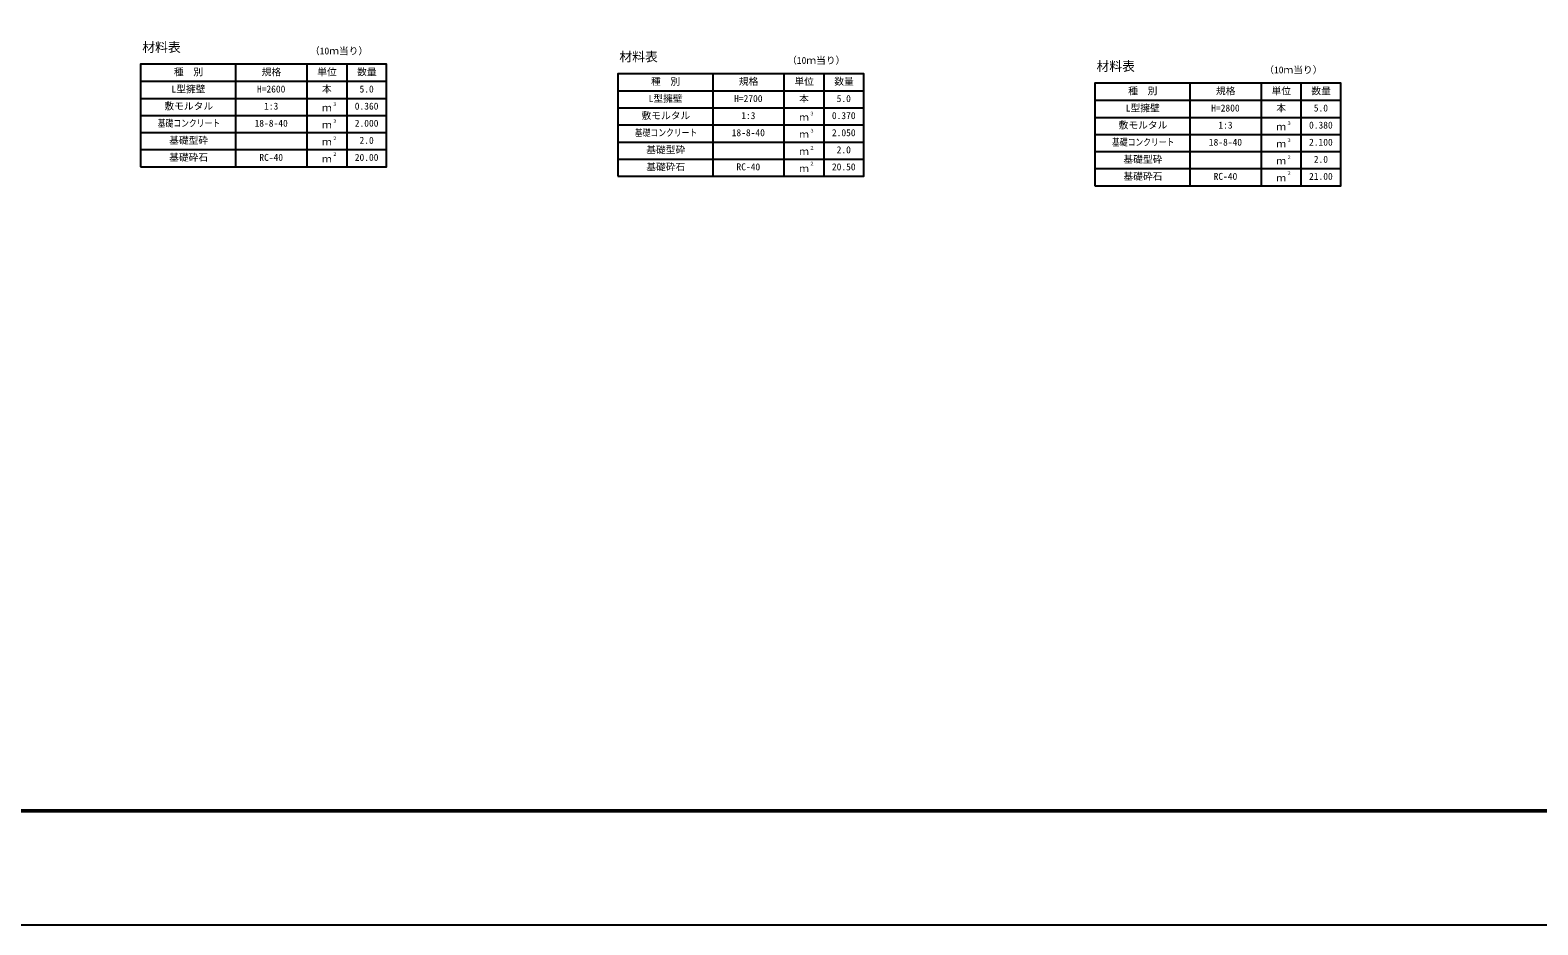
# Model space of a CAD drawing. Units: millimetres, scale not verified. Extents: x -50400 to 50400, y -17820 to 17820.
# Drawn here: x 15278 to 31157, y -17820 to -8395 of the extents above; entities that cross this region are included whole.
import ezdxf
from ezdxf.enums import TextEntityAlignment as Align

# ---------------------------------------------------------------- set-up
doc = ezdxf.new("R2010")
doc.units = ezdxf.units.MM
doc.header["$LTSCALE"] = 60
for name, color, linetype, lineweight in [('0-2_Defpoints', 5, 'Continuous', 25), ('0-4_HYO', 3, 'Continuous', 25), ('0-5_HYO2', 4, 'Continuous', 25), ('0-8_TXT', 7, 'Continuous', 25), ('0-9_WAKU', 3, 'Continuous', 25)]:
    doc.layers.add(name, color=color, linetype=linetype, lineweight=lineweight)
doc.styles.add('ＭＳ ゴシック', font='')
doc.styles.get('ＭＳ ゴシック').set_extended_font_data('MS Gothic')

msp = doc.modelspace()

# ---------------------------------------------------------------- linework, layer by layer
at = {"layer": '0-2_Defpoints'}
msp.add_lwpolyline([(0, -17820), (50400, -17820), (50400, 17820), (0, 17820)], close=True, dxfattribs=at)
at = {"layer": '0-4_HYO'}
for p, q in [((17442, -8753.77), (17442, -9833.77)), ((18192, -8753.77), (18192, -9833.77)), ((18612, -8753.77), (18612, -9833.77)), ((22467, -8853.77), (22467, -9933.77)), ((23217, -8853.77), (23217, -9933.77)), ((23637, -8853.77), (23637, -9933.77)), ((16442, -8933.77), (19032, -8933.77)), ((21467, -9033.77), (24057, -9033.77)), ((27492, -8953.77), (27492, -10033.77)), ((28242, -8953.77), (28242, -10033.77)), ((28662, -8953.77), (28662, -10033.77)), ((26492, -9133.77), (29082, -9133.77))]:
    msp.add_line(p, q, dxfattribs=at)
for points in [[(16442, -9833.77), (19032, -9833.77), (19032, -8753.77), (16442, -8753.77)], [(21467, -9933.77), (24057, -9933.77), (24057, -8853.77), (21467, -8853.77)], [(26492, -10033.77), (29082, -10033.77), (29082, -8953.77), (26492, -8953.77)]]:
    msp.add_lwpolyline(points, close=True, dxfattribs=at)
at = {"layer": '0-5_HYO2'}
for p, q in [((16442, -9113.77), (19032, -9113.77)), ((16442, -9293.77), (19032, -9293.77)), ((21467, -9213.77), (24057, -9213.77)), ((26492, -9313.77), (29082, -9313.77)), ((16442, -9473.77), (19032, -9473.77)), ((21467, -9393.77), (24057, -9393.77)), ((26492, -9493.77), (29082, -9493.77)), ((16442, -9653.77), (19032, -9653.77)), ((21467, -9573.77), (24057, -9573.77)), ((26492, -9673.77), (29082, -9673.77)), ((21467, -9753.77), (24057, -9753.77)), ((26492, -9853.77), (29082, -9853.77))]:
    msp.add_line(p, q, dxfattribs=at)
at = {"layer": '0-9_WAKU', "lineweight": 50}
msp.add_lwpolyline([(1200, -16620), (49200, -16620), (49200, 16620), (1200, 16620)], close=True, dxfattribs=at)

# ---------------------------------------------------------------- texts
at = {"layer": '0-8_TXT', "style": 'ＭＳ ゴシック'}
for s, height, p in [('材料表', 98.97, (16458.67, -8653.77)), ('（10ｍ当り）', 73.31, (18225.33, -8672.11)), ('材料表', 98.97, (21483.67, -8753.77)), ('（10ｍ当り）', 73.31, (23250.33, -8772.11)), ('材料表', 98.97, (26508.67, -8853.77)), ('種\u3000別', 73.31, (16792, -8893.77)), ('規格', 73.31, (17717, -8893.77)), ('単位', 73.31, (18302, -8893.77)), ('数量', 73.31, (18722, -8893.77)), ('種\u3000別', 73.31, (21817, -8993.77)), ('規格', 73.31, (22742, -8993.77)), ('単位', 73.31, (23327, -8993.77)), ('数量', 73.31, (23747, -8993.77)), ('（10ｍ当り）', 73.31, (28275.33, -8872.11)), ('L型擁壁', 73.31, (16767, -9073.77)), ('H=2600', 73.31, (17667, -9073.77)), ('本', 73.31, (18352, -9073.77)), ('5.0', 73.31, (18747, -9073.77)), ('種\u3000別', 73.31, (26842, -9093.77)), ('規格', 73.31, (27767, -9093.77)), ('単位', 73.31, (28352, -9093.77)), ('数量', 73.31, (28772, -9093.77)), ('敷モルタル', 73.31, (16692, -9253.77)), ('1:3', 73.31, (17742, -9253.77)), ('ｍ', 73.31, (18352, -9270.44)), ('３', 36.66, (18461.24, -9203.16)), ('0.360', 73.31, (18697, -9253.77)), ('L型擁壁', 73.31, (21792, -9173.77)), ('H=2700', 73.31, (22692, -9173.77)), ('本', 73.31, (23377, -9173.77)), ('5.0', 73.31, (23772, -9173.77)), ('L型擁壁', 73.31, (26817, -9273.77)), ('H=2800', 73.31, (27717, -9273.77)), ('本', 73.31, (28402, -9273.77)), ('5.0', 73.31, (28797, -9273.77)), ('18-8-40', 73.31, (17642, -9433.77)), ('３', 36.66, (18461.24, -9383.16)), ('2.000', 73.31, (18697, -9433.77)), ('敷モルタル', 73.31, (21717, -9353.77)), ('1:3', 73.31, (22767, -9353.77)), ('ｍ', 73.31, (23377, -9370.44)), ('３', 36.66, (23486.24, -9303.16)), ('0.370', 73.31, (23722, -9353.77)), ('敷モルタル', 73.31, (26742, -9453.77)), ('1:3', 73.31, (27792, -9453.77)), ('３', 36.66, (28511.24, -9403.16)), ('0.380', 73.31, (28747, -9453.77)), ('基礎型砕', 73.31, (16742, -9613.77)), ('ｍ', 73.31, (18352, -9450.44)), ('２', 36.66, (18461.24, -9563.16)), ('2.0', 73.31, (18747, -9613.77)), ('18-8-40', 73.31, (22667, -9533.77)), ('ｍ', 73.31, (23377, -9550.44)), ('３', 36.66, (23486.24, -9483.16)), ('2.050', 73.31, (23722, -9533.77)), ('ｍ', 73.31, (28402, -9470.44)), ('ｍ', 73.31, (18352, -9630.44)), ('２', 36.66, (18461.24, -9729.83)), ('基礎型砕', 73.31, (21767, -9713.77)), ('ｍ', 73.31, (23377, -9730.44)), ('２', 36.66, (23486.24, -9663.16)), ('2.0', 73.31, (23772, -9713.77)), ('18-8-40', 73.31, (27692, -9633.77)), ('ｍ', 73.31, (28402, -9650.44)), ('３', 36.66, (28511.24, -9583.16)), ('2.100', 73.31, (28747, -9633.77)), ('基礎砕石', 73.31, (16742, -9793.77)), ('RC-40', 73.31, (17692, -9793.77)), ('ｍ', 73.31, (18352, -9810.44)), ('20.00', 73.31, (18697, -9793.77)), ('基礎砕石', 73.31, (21767, -9893.77)), ('RC-40', 73.31, (22717, -9893.77)), ('ｍ', 73.31, (23377, -9910.44)), ('２', 36.66, (23486.24, -9829.83)), ('20.50', 73.31, (23722, -9893.77)), ('基礎型砕', 73.31, (26792, -9813.77)), ('ｍ', 73.31, (28402, -9830.44)), ('２', 36.66, (28511.24, -9763.16)), ('2.0', 73.31, (28797, -9813.77)), ('基礎砕石', 73.31, (26792, -9993.77)), ('RC-40', 73.31, (27742, -9993.77)), ('ｍ', 73.31, (28402, -10010.44)), ('２', 36.66, (28511.24, -9929.83)), ('21.00', 73.31, (28747, -9993.77))]:
    msp.add_text(s, height=height, dxfattribs=at).set_placement(p, align=Align.BOTTOM_LEFT)
at = {"layer": '0-8_TXT', "style": 'ＭＳ ゴシック', "width": 0.8}
for p in [(16622, -9433.77), (21647, -9533.77), (26672, -9633.77)]:
    msp.add_text('基礎コンクリート', height=73.31, dxfattribs=at).set_placement(p, align=Align.BOTTOM_LEFT)

doc.saveas('drawing.dxf')
